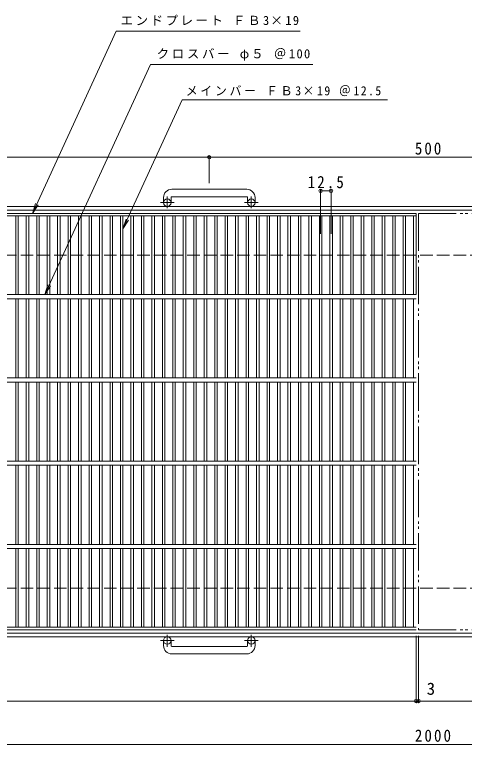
# Model space of a CAD drawing. Units: millimetres, scale not verified. Extents: x -860 to 844, y -687 to 662.
# Drawn here: x -290 to 250, y -215 to 662 of the extents above; entities that cross this region are included whole.
import ezdxf
from ezdxf.enums import TextEntityAlignment as Align

# ---------------------------------------------------------------- set-up
doc = ezdxf.new("R2010")
doc.units = ezdxf.units.MM
doc.header["$LTSCALE"] = 5
doc.header["$PDMODE"] = 32
doc.header["$PDSIZE"] = 4
for name, pattern in [('CHAIN1', [8, 5, -1, 1, -1]), ('DASHED3', [4, 3, -1]), ('DOUBLE_CHAIN2', [12.8, 9, -1, 0.6, -0.6, 0.6, -1])]:
    doc.linetypes.add(name, pattern=pattern)
for name, color, linetype, lineweight in [('A-1_ピット', 2, 'Continuous', 9), ('A-2_蓋', 3, 'Continuous', 9), ('A-4_寸法', 7, 'Continuous', 9), ('A-5_仕様文', 7, 'Continuous', 9)]:
    doc.layers.add(name, color=color, linetype=linetype, lineweight=lineweight)
doc.styles.add('ＭＳ ゴシック', font='')
doc.styles.get('ＭＳ ゴシック').set_extended_font_data('MS Gothic')

msp = doc.modelspace()

# ---------------------------------------------------------------- linework, layer by layer
at = {"layer": 'A-1_ピット'}
for p, q in [((-11.473, 451.926), (-101.473, 451.926)), ((-111.473, 441.926), (-111.473, 435.826)), ((-102.473, 441.926), (-102.473, 435.826)), ((-101.473, 442.925), (-11.473, 442.925)), ((-10.473, 441.926), (-10.473, 435.826)), ((-1.473, 441.926), (-1.473, 435.826)), ((292.027, 431.325), (-806.473, 431.325)), ((-806.473, 426.826), (292.027, 426.826)), ((292.027, -81.174), (-806.473, -81.174)), ((292.027, -85.674), (-806.473, -85.674)), ((-111.473, -96.274), (-111.473, -90.174)), ((-102.473, -96.274), (-102.473, -90.174)), ((-10.473, -96.274), (-10.473, -90.174)), ((-1.473, -96.274), (-1.473, -90.174)), ((-101.473, -97.273), (-11.473, -97.273)), ((-11.473, -106.274), (-101.473, -106.274))]:
    msp.add_line(p, q, dxfattribs=at)
at = {"layer": 'A-1_ピット', "linetype": 'CHAIN1'}
for p, q in [((-106.973, 429.219), (-106.973, 443.316)), ((-5.973, 429.219), (-5.973, 443.316)), ((-98.811, 435.826), (-115.218, 435.826)), ((2.19, 435.826), (-14.217, 435.826)), ((-106.973, -83.567), (-106.973, -97.664)), ((-5.973, -83.567), (-5.973, -97.664)), ((-98.811, -90.174), (-115.218, -90.174)), ((2.19, -90.174), (-14.217, -90.174))]:
    msp.add_line(p, q, dxfattribs=at)
at = {"layer": 'A-1_ピット', "linetype": 'DASHED3'}
for p, q in [((292.027, 372.826), (-806.473, 372.826)), ((292.027, -27.175), (-806.473, -27.175))]:
    msp.add_line(p, q, dxfattribs=at)
at = {"layer": 'A-1_ピット'}
for centre in [(-106.973, 435.826), (-5.974, 435.826), (-106.973, -90.174), (-5.974, -90.174)]:
    msp.add_circle(centre, 4.5, dxfattribs=at)
for centre, radius, start, end in [((-101.473, 441.926), 10, 90, 180), ((-11.473, 441.926), 10, 0, 90), ((-101.473, 441.926), 1, 90, 180), ((-11.473, 441.926), 1, 0, 90), ((-101.473, -96.274), 10, 180, 270), ((-101.473, -96.274), 1, 180, 270), ((-11.473, -96.274), 10, 270, 0), ((-11.473, -96.274), 1, 270, 0)]:
    msp.add_arc(centre, radius, start, end, dxfattribs=at)
at = {"layer": 'A-2_蓋'}
for p, q in [((192.027, 422.826), (192.027, 325.325)), ((-804.973, 419.826), (192.027, 419.826)), ((-289.013, 325.325), (-289.013, 419.825)), ((-286.012, 325.325), (-286.012, 419.825)), ((-276.433, 325.325), (-276.433, 419.825)), ((-273.432, 325.325), (-273.432, 419.825)), ((-263.853, 325.325), (-263.853, 419.825)), ((-260.852, 325.325), (-260.852, 419.825)), ((-251.273, 325.325), (-251.273, 419.825)), ((-248.272, 325.325), (-248.272, 419.825)), ((-238.693, 325.325), (-238.693, 419.825)), ((-235.692, 325.325), (-235.692, 419.825)), ((-226.112, 325.325), (-226.112, 419.825)), ((-223.112, 325.325), (-223.112, 419.825)), ((-213.532, 325.325), (-213.532, 419.825)), ((-210.532, 325.325), (-210.532, 419.825)), ((-200.952, 325.325), (-200.952, 419.825)), ((-197.952, 325.325), (-197.952, 419.825)), ((-188.372, 325.325), (-188.372, 419.825)), ((-185.373, 325.325), (-185.373, 419.825)), ((-175.792, 325.325), (-175.792, 419.825)), ((-172.793, 325.325), (-172.793, 419.825)), ((-163.212, 325.325), (-163.212, 419.825)), ((-160.213, 325.325), (-160.213, 419.825)), ((-150.632, 325.325), (-150.632, 419.825)), ((-147.633, 325.325), (-147.633, 419.825)), ((-138.052, 325.325), (-138.052, 419.825)), ((-135.053, 325.325), (-135.053, 419.825)), ((-125.472, 325.325), (-125.472, 419.825)), ((-122.472, 325.325), (-122.472, 419.825)), ((-112.892, 325.325), (-112.892, 419.825)), ((-109.892, 325.325), (-109.892, 419.825)), ((-100.312, 325.325), (-100.312, 419.825)), ((-97.312, 325.325), (-97.312, 419.825)), ((-87.733, 325.325), (-87.733, 419.825)), ((-84.732, 325.325), (-84.732, 419.825)), ((-75.153, 325.325), (-75.153, 419.825)), ((-72.152, 325.325), (-72.152, 419.825)), ((-62.573, 325.325), (-62.573, 419.825)), ((-59.572, 325.325), (-59.572, 419.825)), ((-49.993, 325.325), (-49.993, 419.825)), ((-46.992, 325.325), (-46.992, 419.825)), ((-37.413, 325.325), (-37.413, 419.825)), ((-34.412, 325.325), (-34.412, 419.825)), ((-24.833, 325.325), (-24.833, 419.825)), ((-21.832, 325.325), (-21.832, 419.825)), ((-12.252, 325.325), (-12.252, 419.825)), ((-9.252, 325.325), (-9.252, 419.825)), ((0.328, 325.325), (0.328, 419.825)), ((3.328, 325.325), (3.328, 419.825)), ((12.908, 325.325), (12.908, 419.825)), ((15.908, 325.325), (15.908, 419.825)), ((25.488, 325.325), (25.488, 419.825)), ((28.487, 325.325), (28.487, 419.825)), ((38.068, 325.325), (38.068, 419.825)), ((41.068, 325.325), (41.068, 419.825)), ((50.648, 325.325), (50.648, 419.825)), ((53.647, 325.325), (53.647, 419.825)), ((63.228, 325.325), (63.228, 419.825)), ((66.228, 325.325), (66.228, 419.825)), ((75.808, 325.325), (75.808, 419.825)), ((78.807, 325.325), (78.807, 419.825)), ((88.388, 325.325), (88.388, 419.825)), ((91.387, 325.325), (91.387, 419.825)), ((100.968, 325.325), (100.968, 419.825)), ((103.967, 325.325), (103.967, 419.825)), ((113.548, 325.325), (113.548, 419.825)), ((116.548, 325.325), (116.548, 419.825)), ((126.128, 325.325), (126.128, 419.825)), ((129.128, 325.325), (129.128, 419.825)), ((138.708, 325.325), (138.708, 419.825)), ((141.708, 325.325), (141.708, 419.825)), ((151.288, 325.325), (151.288, 419.825)), ((154.288, 325.325), (154.288, 419.825)), ((163.868, 325.325), (163.868, 419.825)), ((166.868, 325.325), (166.868, 419.825)), ((176.448, 325.325), (176.448, 419.825)), ((179.448, 325.325), (179.448, 419.825)), ((189.028, 325.325), (189.028, 419.825)), ((-804.973, 325.325), (192.027, 325.325)), ((-804.973, 320.326), (192.027, 320.326)), ((-289.013, 225.325), (-289.013, 320.326)), ((-286.012, 225.325), (-286.012, 320.326)), ((-276.433, 225.325), (-276.433, 320.326)), ((-273.432, 225.325), (-273.432, 320.326)), ((-263.853, 225.325), (-263.853, 320.326)), ((-260.852, 225.325), (-260.852, 320.326)), ((-251.273, 225.325), (-251.273, 320.326)), ((-248.272, 225.325), (-248.272, 320.326)), ((-238.693, 225.325), (-238.693, 320.326)), ((-235.692, 225.325), (-235.692, 320.326)), ((-226.112, 225.325), (-226.112, 320.326)), ((-223.112, 225.325), (-223.112, 320.326)), ((-213.532, 225.325), (-213.532, 320.326)), ((-210.532, 225.325), (-210.532, 320.326)), ((-200.952, 225.325), (-200.952, 320.326)), ((-197.952, 225.325), (-197.952, 320.326)), ((-188.372, 225.325), (-188.372, 320.326)), ((-185.373, 225.325), (-185.373, 320.326)), ((-175.792, 225.325), (-175.792, 320.326)), ((-172.793, 225.325), (-172.793, 320.326)), ((-163.212, 225.325), (-163.212, 320.326)), ((-160.213, 225.325), (-160.213, 320.326)), ((-150.632, 225.325), (-150.632, 320.326)), ((-147.633, 225.325), (-147.633, 320.326)), ((-138.052, 225.325), (-138.052, 320.326)), ((-135.053, 225.325), (-135.053, 320.326)), ((-125.472, 225.325), (-125.472, 320.326)), ((-122.472, 225.325), (-122.472, 320.326)), ((-112.892, 225.325), (-112.892, 320.326)), ((-109.892, 225.325), (-109.892, 320.326)), ((-100.312, 225.325), (-100.312, 320.326)), ((-97.312, 225.325), (-97.312, 320.326)), ((-87.733, 225.325), (-87.733, 320.326)), ((-84.732, 225.325), (-84.732, 320.326)), ((-75.153, 225.325), (-75.153, 320.326)), ((-72.152, 225.325), (-72.152, 320.326)), ((-62.573, 225.325), (-62.573, 320.326)), ((-59.572, 225.325), (-59.572, 320.326)), ((-49.993, 225.325), (-49.993, 320.326)), ((-46.992, 225.325), (-46.992, 320.326)), ((-37.413, 225.325), (-37.413, 320.326)), ((-34.412, 225.325), (-34.412, 320.326)), ((-24.833, 225.325), (-24.833, 320.326)), ((-21.832, 225.325), (-21.832, 320.326)), ((-12.252, 225.325), (-12.252, 320.326)), ((-9.252, 225.325), (-9.252, 320.326)), ((0.328, 225.325), (0.328, 320.326)), ((3.328, 225.325), (3.328, 320.326)), ((12.908, 225.325), (12.908, 320.326)), ((15.908, 225.325), (15.908, 320.326)), ((25.488, 225.325), (25.488, 320.326)), ((28.487, 225.325), (28.487, 320.326)), ((38.068, 225.325), (38.068, 320.326)), ((41.068, 225.325), (41.068, 320.326)), ((50.648, 225.325), (50.648, 320.326)), ((53.647, 225.325), (53.647, 320.326)), ((63.228, 225.325), (63.228, 320.326)), ((66.228, 225.325), (66.228, 320.326)), ((75.808, 225.325), (75.808, 320.326)), ((78.807, 225.325), (78.807, 320.326)), ((88.388, 225.325), (88.388, 320.326)), ((91.387, 225.325), (91.387, 320.326)), ((100.968, 225.325), (100.968, 320.326)), ((103.967, 225.325), (103.967, 320.326)), ((113.548, 225.325), (113.548, 320.326)), ((116.548, 225.325), (116.548, 320.326)), ((126.128, 225.325), (126.128, 320.326)), ((129.128, 225.325), (129.128, 320.326)), ((138.708, 225.325), (138.708, 320.326)), ((141.708, 225.325), (141.708, 320.326)), ((151.288, 225.325), (151.288, 320.326)), ((154.288, 225.325), (154.288, 320.326)), ((163.868, 225.325), (163.868, 320.326)), ((166.868, 225.325), (166.868, 320.326)), ((176.448, 225.325), (176.448, 320.326)), ((179.448, 225.325), (179.448, 320.326)), ((189.028, 225.325), (189.028, 320.326)), ((-804.973, 225.325), (192.027, 225.325)), ((-804.973, 220.326), (192.027, 220.326)), ((-289.013, 125.325), (-289.013, 220.326)), ((-286.012, 125.325), (-286.012, 220.326)), ((-276.433, 125.325), (-276.433, 220.326)), ((-273.432, 125.325), (-273.432, 220.326)), ((-263.853, 125.325), (-263.853, 220.326)), ((-260.852, 125.325), (-260.852, 220.326)), ((-251.273, 125.325), (-251.273, 220.326)), ((-248.272, 125.325), (-248.272, 220.326)), ((-238.693, 125.325), (-238.693, 220.326)), ((-235.692, 125.325), (-235.692, 220.326)), ((-226.112, 125.325), (-226.112, 220.326)), ((-223.112, 125.325), (-223.112, 220.326)), ((-213.532, 125.325), (-213.532, 220.326)), ((-210.532, 125.325), (-210.532, 220.326)), ((-200.952, 125.325), (-200.952, 220.326)), ((-197.952, 125.325), (-197.952, 220.326)), ((-188.372, 125.325), (-188.372, 220.326)), ((-185.373, 125.325), (-185.373, 220.326)), ((-175.792, 125.325), (-175.792, 220.326)), ((-172.793, 125.325), (-172.793, 220.326)), ((-163.212, 125.325), (-163.212, 220.326)), ((-160.213, 125.325), (-160.213, 220.326)), ((-150.632, 125.325), (-150.632, 220.326)), ((-147.633, 125.325), (-147.633, 220.326)), ((-138.052, 125.325), (-138.052, 220.326)), ((-135.053, 125.325), (-135.053, 220.326)), ((-125.472, 125.325), (-125.472, 220.326)), ((-122.472, 125.325), (-122.472, 220.326)), ((-112.892, 125.325), (-112.892, 220.326)), ((-109.892, 125.325), (-109.892, 220.326)), ((-100.312, 125.325), (-100.312, 220.326)), ((-97.312, 125.325), (-97.312, 220.326)), ((-87.733, 125.325), (-87.733, 220.326)), ((-84.732, 125.325), (-84.732, 220.326)), ((-75.153, 125.325), (-75.153, 220.326)), ((-72.152, 125.325), (-72.152, 220.326)), ((-62.573, 125.325), (-62.573, 220.326)), ((-59.572, 125.325), (-59.572, 220.326)), ((-49.993, 125.325), (-49.993, 220.326)), ((-46.992, 125.325), (-46.992, 220.326)), ((-37.413, 125.325), (-37.413, 220.326)), ((-34.412, 125.325), (-34.412, 220.326)), ((-24.833, 125.325), (-24.833, 220.326)), ((-21.832, 125.325), (-21.832, 220.326)), ((-12.252, 125.325), (-12.252, 220.326)), ((-9.252, 125.325), (-9.252, 220.326)), ((0.328, 125.325), (0.328, 220.326)), ((3.328, 125.325), (3.328, 220.326)), ((12.908, 125.325), (12.908, 220.326)), ((15.908, 125.325), (15.908, 220.326)), ((25.488, 125.325), (25.488, 220.326)), ((28.487, 125.325), (28.487, 220.326)), ((38.068, 125.325), (38.068, 220.326)), ((41.068, 125.325), (41.068, 220.326)), ((50.648, 125.325), (50.648, 220.326)), ((53.647, 125.325), (53.647, 220.326)), ((63.228, 125.325), (63.228, 220.326)), ((66.228, 125.325), (66.228, 220.326)), ((75.808, 125.325), (75.808, 220.326)), ((78.807, 125.325), (78.807, 220.326)), ((88.388, 125.325), (88.388, 220.326)), ((91.387, 125.325), (91.387, 220.326)), ((100.968, 125.325), (100.968, 220.326)), ((103.967, 125.325), (103.967, 220.326)), ((113.548, 125.325), (113.548, 220.326)), ((116.548, 125.325), (116.548, 220.326)), ((126.128, 125.325), (126.128, 220.326)), ((129.128, 125.325), (129.128, 220.326)), ((138.708, 125.325), (138.708, 220.326)), ((141.708, 125.325), (141.708, 220.326)), ((151.288, 125.325), (151.288, 220.326)), ((154.288, 125.325), (154.288, 220.326)), ((163.868, 125.325), (163.868, 220.326)), ((166.868, 125.325), (166.868, 220.326)), ((176.448, 125.325), (176.448, 220.326)), ((179.448, 125.325), (179.448, 220.326)), ((189.028, 125.325), (189.028, 220.326)), ((-804.973, 125.325), (192.027, 125.325)), ((-804.973, 120.326), (192.027, 120.326)), ((-289.013, 25.326), (-289.013, 120.326)), ((-286.012, 25.326), (-286.012, 120.326)), ((-276.433, 25.326), (-276.433, 120.326)), ((-273.432, 25.326), (-273.432, 120.326)), ((-263.853, 25.326), (-263.853, 120.326)), ((-260.852, 25.326), (-260.852, 120.326)), ((-251.273, 25.326), (-251.273, 120.326)), ((-248.272, 25.326), (-248.272, 120.326)), ((-238.693, 25.326), (-238.693, 120.326)), ((-235.692, 25.326), (-235.692, 120.326)), ((-226.112, 25.326), (-226.112, 120.326)), ((-223.112, 25.326), (-223.112, 120.326)), ((-213.532, 25.326), (-213.532, 120.326)), ((-210.532, 25.326), (-210.532, 120.326)), ((-200.952, 25.326), (-200.952, 120.326)), ((-197.952, 25.326), (-197.952, 120.326)), ((-188.372, 25.326), (-188.372, 120.326)), ((-185.373, 25.326), (-185.373, 120.326)), ((-175.792, 25.326), (-175.792, 120.326)), ((-172.793, 25.326), (-172.793, 120.326)), ((-163.212, 25.326), (-163.212, 120.326)), ((-160.213, 25.326), (-160.213, 120.326)), ((-150.632, 25.326), (-150.632, 120.326)), ((-147.633, 25.326), (-147.633, 120.326)), ((-138.052, 25.326), (-138.052, 120.326)), ((-135.053, 25.326), (-135.053, 120.326)), ((-125.472, 25.326), (-125.472, 120.326)), ((-122.472, 25.326), (-122.472, 120.326)), ((-112.892, 25.326), (-112.892, 120.326)), ((-109.892, 25.326), (-109.892, 120.326)), ((-100.312, 25.326), (-100.312, 120.326)), ((-97.312, 25.326), (-97.312, 120.326)), ((-87.733, 25.326), (-87.733, 120.326)), ((-84.732, 25.326), (-84.732, 120.326)), ((-75.153, 25.326), (-75.153, 120.326)), ((-72.152, 25.326), (-72.152, 120.326)), ((-62.573, 25.326), (-62.573, 120.326)), ((-59.572, 25.326), (-59.572, 120.326)), ((-49.993, 25.326), (-49.993, 120.326)), ((-46.992, 25.326), (-46.992, 120.326)), ((-37.413, 25.326), (-37.413, 120.326)), ((-34.412, 25.326), (-34.412, 120.326)), ((-24.833, 25.326), (-24.833, 120.326)), ((-21.832, 25.326), (-21.832, 120.326)), ((-12.252, 25.326), (-12.252, 120.326)), ((-9.252, 25.326), (-9.252, 120.326)), ((0.328, 25.326), (0.328, 120.326)), ((3.328, 25.326), (3.328, 120.326)), ((12.908, 25.326), (12.908, 120.326)), ((15.908, 25.326), (15.908, 120.326)), ((25.488, 25.326), (25.488, 120.326)), ((28.487, 25.326), (28.487, 120.326)), ((38.068, 25.326), (38.068, 120.326)), ((41.068, 25.326), (41.068, 120.326)), ((50.648, 25.326), (50.648, 120.326)), ((53.647, 25.326), (53.647, 120.326)), ((63.228, 25.326), (63.228, 120.326)), ((66.228, 25.326), (66.228, 120.326)), ((75.808, 25.326), (75.808, 120.326)), ((78.807, 25.326), (78.807, 120.326)), ((88.388, 25.326), (88.388, 120.326)), ((91.387, 25.326), (91.387, 120.326)), ((100.968, 25.326), (100.968, 120.326)), ((103.967, 25.326), (103.967, 120.326)), ((113.548, 25.326), (113.548, 120.326)), ((116.548, 25.326), (116.548, 120.326)), ((126.128, 25.326), (126.128, 120.326)), ((129.128, 25.326), (129.128, 120.326)), ((138.708, 25.326), (138.708, 120.326)), ((141.708, 25.326), (141.708, 120.326)), ((151.288, 25.326), (151.288, 120.326)), ((154.288, 25.326), (154.288, 120.326)), ((163.868, 25.326), (163.868, 120.326)), ((166.868, 25.326), (166.868, 120.326)), ((176.448, 25.326), (176.448, 120.326)), ((179.448, 25.326), (179.448, 120.326)), ((189.028, 25.326), (189.028, 120.326)), ((-804.973, 25.326), (192.027, 25.326)), ((-804.973, 20.326), (192.027, 20.326)), ((-289.013, 20.326), (-289.013, -74.174)), ((-286.012, 20.326), (-286.012, -74.174)), ((-276.433, 20.326), (-276.433, -74.174)), ((-273.432, 20.326), (-273.432, -74.174)), ((-263.853, 20.326), (-263.853, -74.174)), ((-260.852, 20.326), (-260.852, -74.174)), ((-251.273, 20.326), (-251.273, -74.174)), ((-248.272, 20.326), (-248.272, -74.174)), ((-238.693, 20.326), (-238.693, -74.174)), ((-235.692, 20.326), (-235.692, -74.174)), ((-226.112, 20.326), (-226.112, -74.174)), ((-223.112, 20.326), (-223.112, -74.174)), ((-213.532, 20.326), (-213.532, -74.174)), ((-210.532, 20.326), (-210.532, -74.174)), ((-200.952, 20.326), (-200.952, -74.174)), ((-197.952, 20.326), (-197.952, -74.174)), ((-188.372, 20.326), (-188.372, -74.174)), ((-185.373, 20.326), (-185.373, -74.174)), ((-175.792, 20.326), (-175.792, -74.174)), ((-172.793, 20.326), (-172.793, -74.174)), ((-163.212, 20.326), (-163.212, -74.174)), ((-160.213, 20.326), (-160.213, -74.174)), ((-150.632, 20.326), (-150.632, -74.174)), ((-147.633, 20.326), (-147.633, -74.174)), ((-138.052, 20.326), (-138.052, -74.174)), ((-135.053, 20.326), (-135.053, -74.174)), ((-125.472, 20.326), (-125.472, -74.174)), ((-122.472, 20.326), (-122.472, -74.174)), ((-112.892, 20.326), (-112.892, -74.174)), ((-109.892, 20.326), (-109.892, -74.174)), ((-100.312, 20.326), (-100.312, -74.174)), ((-97.312, 20.326), (-97.312, -74.174)), ((-87.733, 20.326), (-87.733, -74.174)), ((-84.732, 20.326), (-84.732, -74.174)), ((-75.153, 20.326), (-75.153, -74.174)), ((-72.152, 20.326), (-72.152, -74.174)), ((-62.573, 20.326), (-62.573, -74.174)), ((-59.572, 20.326), (-59.572, -74.174)), ((-49.993, 20.326), (-49.993, -74.174)), ((-46.992, 20.326), (-46.992, -74.174)), ((-37.413, 20.326), (-37.413, -74.174)), ((-34.412, 20.326), (-34.412, -74.174)), ((-24.833, 20.326), (-24.833, -74.174)), ((-21.832, 20.326), (-21.832, -74.174)), ((-12.252, 20.326), (-12.252, -74.174)), ((-9.252, 20.326), (-9.252, -74.174)), ((0.328, 20.326), (0.328, -74.174)), ((3.328, 20.326), (3.328, -74.174)), ((12.908, 20.326), (12.908, -74.174)), ((15.908, 20.326), (15.908, -74.174)), ((25.488, 20.326), (25.488, -74.174)), ((28.487, 20.326), (28.487, -74.174)), ((38.068, 20.326), (38.068, -74.174)), ((41.068, 20.326), (41.068, -74.174)), ((50.648, 20.326), (50.648, -74.174)), ((53.647, 20.326), (53.647, -74.174)), ((63.228, 20.326), (63.228, -74.174)), ((66.228, 20.326), (66.228, -74.174)), ((75.808, 20.326), (75.808, -74.174)), ((78.807, 20.326), (78.807, -74.174)), ((88.388, 20.326), (88.388, -74.174)), ((91.387, 20.326), (91.387, -74.174)), ((100.968, 20.326), (100.968, -74.174)), ((103.967, 20.326), (103.967, -74.174)), ((113.548, 20.326), (113.548, -74.174)), ((116.548, 20.326), (116.548, -74.174)), ((126.128, 20.326), (126.128, -74.174)), ((129.128, 20.326), (129.128, -74.174)), ((138.708, 20.326), (138.708, -74.174)), ((141.708, 20.326), (141.708, -74.174)), ((151.288, 20.326), (151.288, -74.174)), ((154.288, 20.326), (154.288, -74.174)), ((163.868, 20.326), (163.868, -74.174)), ((166.868, 20.326), (166.868, -74.174)), ((176.448, 20.326), (176.448, -74.174)), ((179.448, 20.326), (179.448, -74.174)), ((189.028, 20.326), (189.028, -74.174)), ((192.027, -74.174), (-804.973, -74.174)), ((192.027, -77.174), (-804.973, -77.174))]:
    msp.add_line(p, q, dxfattribs=at)
at = {"layer": 'A-2_蓋', "linetype": 'DOUBLE_CHAIN2'}
for p, q in [((195.027, 422.826), (195.027, -77.174)), ((195.027, 422.826), (292.027, 422.826)), ((195.027, -77.174), (292.027, -77.174))]:
    msp.add_line(p, q, dxfattribs=at)
at = {"layer": 'A-2_蓋'}
msp.add_lwpolyline([(-804.973, -77.174), (-804.973, 422.826), (192.027, 422.826)], dxfattribs=at)
at = {"layer": 'A-4_寸法'}
for p, q in [((-168.205, 641.973), (52.624, 641.973)), ((-127.025, 601.973), (68.031, 601.973)), ((-88.996, 559.312), (157.629, 559.312)), ((-56.473, 459.425), (-56.473, 491.894)), ((-563.473, 490.394), (-63.473, 490.394)), ((-63.473, 490.394), (292.027, 490.394)), ((77.308, 398.377), (77.308, 451.545)), ((77.308, 450.045), (89.888, 450.045)), ((89.888, 398.377), (89.888, 451.545)), ((-268.819, 422.826), (-265.131, 434.769)), ((-268.819, 422.826), (-262.165, 433.408)), ((-160.213, 404.195), (-156.524, 416.139)), ((-160.213, 404.195), (-153.559, 414.777)), ((-254.038, 325.325), (-250.35, 337.269)), ((-254.038, 325.325), (-247.384, 335.907)), ((192.027, -84.674), (192.027, -164.473)), ((195.027, -84.674), (195.027, -164.473)), ((-860.148, -162.973), (292.027, -162.973)), ((-806.473, -215.012), (292.027, -215.012))]:
    msp.add_line(p, q, dxfattribs=at)
for p in [(-56.473, 490.394), (77.308, 450.045), (89.888, 450.045), (192.027, -162.973), (195.027, -162.973)]:
    msp.add_point(p, dxfattribs=at)
at = {"layer": 'A-5_仕様文'}
for p, q in [((-168.205, 641.973), (-268.819, 422.826)), ((-127.025, 601.973), (-254.038, 325.325)), ((-88.996, 559.312), (-160.213, 404.195))]:
    msp.add_line(p, q, dxfattribs=at)

# ---------------------------------------------------------------- texts
at = {"layer": 'A-4_寸法', "color": 2, "style": 'ＭＳ ゴシック'}
msp.add_text('3', height=14.66, dxfattribs=at).set_placement((204.847, -159.801), align=Align.BOTTOM_LEFT)
at = {"layer": 'A-4_寸法', "char_height": 11, "attachment_point": 7, "style": 'ＭＳ ゴシック'}
for s, insert in [('\\T1.2;エンドプレート\\~ＦＢ3×19', (-163.068, 648.651)), ('\\T1.21;クロスバー\\~φ５\\~＠100', (-119.737, 606.248)), ('\\T1.23;\\W0.95;メインバー\\~ＦＢ3×19\\~＠12.5', (-84.684, 563.733))]:
    msp.add_mtext(s, dxfattribs=dict(at, insert=insert))
at = {"layer": 'A-4_寸法', "color": 2, "char_height": 14.66, "attachment_point": 7, "style": 'ＭＳ ゴシック'}
for s, insert in [('\\T1.27;\\W0.9;500', (190.541, 493.394)), ('\\T1.28;\\W0.9;12.5', (61.723, 453.045)), ('\\T1.28;\\W0.9;2000', (190.541, -212.012))]:
    msp.add_mtext(s, dxfattribs=dict(at, insert=insert))

doc.saveas('drawing.dxf')
